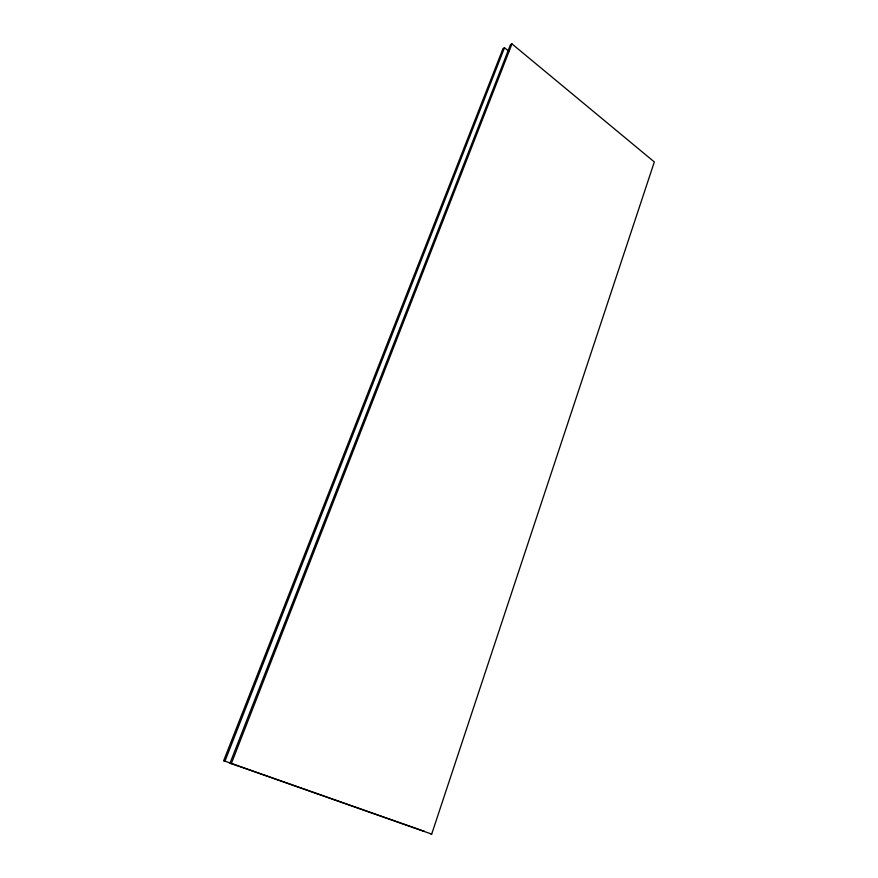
<?xml version="1.0" encoding="UTF-8"?>
<svg xmlns="http://www.w3.org/2000/svg" width="878" height="878" viewBox="0 0 878 878"><rect width="100%" height="100%" fill="white"/><g stroke="black" fill="none" stroke-linecap="round" stroke-linejoin="round"><path stroke-width="1.32" d="M230.025 763.169L431.691 834.1L654.33 161.947L511.973 43.9L510.469 44.679L230.025 763.169L231.309 763.662L511.973 43.9M504.51 47.752L224.933 761.204L223.671 760.71L503.028 48.52L504.51 47.752L508.746 51.242M223.671 760.71L424.14 831.246L422.647 830.676M430.165 833.529L431.691 834.1"/></g></svg>
